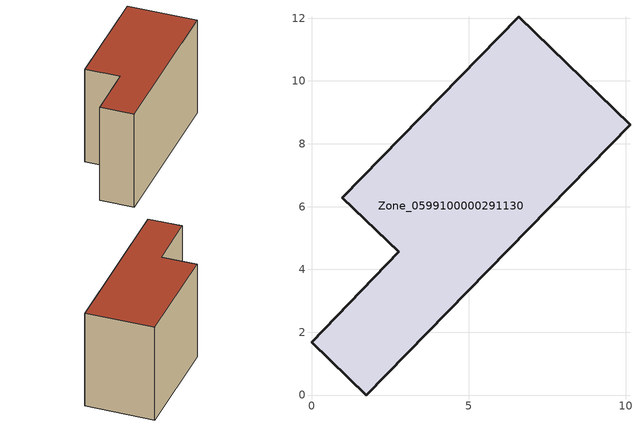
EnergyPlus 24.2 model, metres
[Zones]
Zone_0599100000291130
 floor ground (C_G): 0,1.69 2.77,4.56 0.98,6.28 6.6,12.04 10.14,8.61 1.75,0 z0
 wall outside (C_F): 2.77,4.56 0,1.69 1.75,0 10.14,8.61 6.6,12.04 0.98,6.28 2.77,4.56 z0:7.37
 roof outside (C_R): 6.6,12.04 0.98,6.28 2.77,4.56 0,1.69 1.75,0 10.14,8.61 z7.37
[BUILDING]
Pand.0599100000291130: North Axis=0; Terrain=City; Loads Convergence Tolerance Value=0.04; Temperature Convergence Tolerance Value=0.4; Solar Distribution=FullExterior; Maximum Number of Warmup Days=25; Minimum Number of Warmup Days=1
[Site:Location]
Rotterdam.The.Hague.AP_ZH_NLD Design_Conditions: Latitude=51.96; Longitude=4.45; Time Zone=1; Elevation=-4.5
[SITE:GROUNDTEMPERATURE:BUILDINGSURFACE]
18, 18, 18, 18, 18, 18, 18, 18, 18, 18, 18, 18
[MATERIAL] Thermal Absorptance=0.9; Solar Absorptance=0.7; Visible Absorptance=0.7
Name | Roughness | Thickness | Conductivity | Density | Specific Heat
G.TI.1946 | MediumSmooth | 0.15 | 1 | 540 | 1210
F.TI.1946 | Rough | 0.3 | 0.857143 | 1920 | 840
R.TI.1946 | MediumRough | 0.2 | 0.1 | 1500 | 1000
[CONSTRUCTION]
C_G: G.TI.1946
C_F: F.TI.1946
C_R: R.TI.1946
[ZONE]
Zone_0599100000291130: Type=1; Multiplier=1; Ceiling Height=Autocalculate; Volume=Autocalculate; Floor Area=autocalculate; Part of Total Floor Area=Yes
[ZONEINFILTRATION:DESIGNFLOWRATE]
Infil_Zone_0599100000291130: Zone or ZoneList or Space or SpaceList=Zone_0599100000291130; Schedule=AlwaysOn; Design Flow Rate Calculation Method=Flow/Area; Flow Rate per Floor Area=0.003; Constant Term Coefficient=1; Temperature Term Coefficient=0; Velocity Term Coefficient=0; Velocity Squared Term Coefficient=0
[HVACTEMPLATE:ZONE:IDEALLOADSAIRSYSTEM]
Zone_0599100000291130: Maximum Heating Supply Air Temperature=50; Minimum Cooling Supply Air Temperature=13; Maximum Heating Supply Air Humidity Ratio=0.0156; Minimum Cooling Supply Air Humidity Ratio=0.0077; Heating Limit=NoLimit; Cooling Limit=NoLimit; Dehumidification Control Type=ConstantSensibleHeatRatio; Cooling Sensible Heat Ratio=0.7; Dehumidification Setpoint=60; Humidification Control Type=None; Humidification Setpoint=30; Outdoor Air Method=None; Outdoor Air Flow Rate per Person=0.00944; Outdoor Air Flow Rate per Zone Floor Area=0; Outdoor Air Flow Rate per Zone=0; Demand Controlled Ventilation Type=None; Outdoor Air Economizer Type=NoEconomizer; Heat Recovery Type=None; Sensible Heat Recovery Effectiveness=0.7; Latent Heat Recovery Effectiveness=0.65
[ZONECONTROL:THERMOSTAT]
ThermostatControl_Zone_0599100000291130: Zone or ZoneList=Zone_0599100000291130; Control Type Schedule=DualSetpointControlType; Control 1=Thermostat_Zone_0599100000291130; Temperature Difference Between Cutout And Setpoint=0
[THERMOSTATSETPOINT:DUALSETPOINT]
Thermostat_Zone_0599100000291130: Heating Setpoint Temperature Schedule=HeatingSetpoint_Zone_0599100000291130; Cooling Setpoint Temperature Schedule=CoolingSetpoint_Zone_0599100000291130
[SCHEDULE:COMPACT]
HeatingSetpoint_Zone_0599100000291130: Through: 12/31, For: AllDays, Until: 24:00, 21
CoolingSetpoint_Zone_0599100000291130: Through: 12/31, For: AllDays, Until: 24:00, 24
DualSetpointControlType: Through: 12/31, For: AllDays, Until: 24:00, 4
AlwaysOn: Through: 12/31, For: AllDays, Until: 24:00, 1
